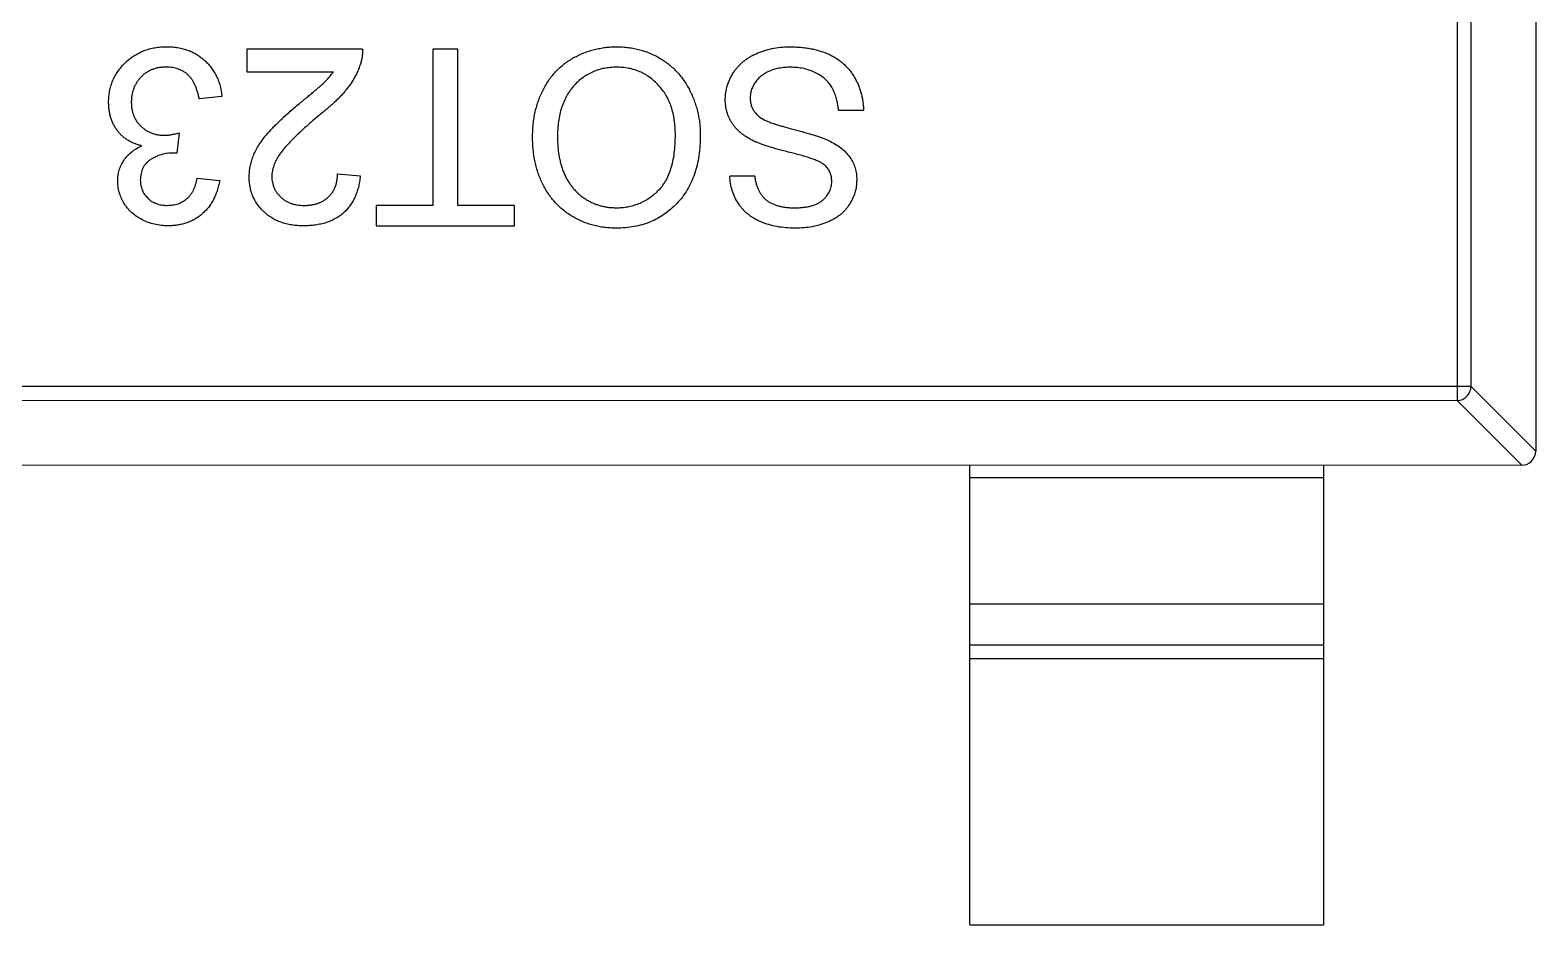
# Model space of a CAD drawing. Header units: millimetres. Extents: x 453.6 to 545.9, y 214.7 to 294.3.
# Drawn here: x 501.353 to 503.482, y 260.839 to 262.104 of the extents above; entities that cross this region are included whole.
import ezdxf

# ---------------------------------------------------------------- set-up
doc = ezdxf.new("R2010")
doc.units = ezdxf.units.MM
doc.header["$LTSCALE"] = 30.734
doc.layers.get('0').update_dxf_attribs({"linetype": 'CONTINUOUS'})

msp = doc.modelspace()

# ---------------------------------------------------------------- linework, layer by layer
at = {"linetype": 'Continuous'}
for p, q in [((503.4818, 263.1692), (503.4816, 261.5092)), ((503.3707, 263.0978), (503.3705, 261.5806)), ((503.3902, 261.6003), (503.3904, 263.0781)), ((501.823, 262.0777), (501.6595, 262.0777)), ((501.6595, 262.0777), (501.6595, 262.0456)), ((501.9576, 262.0776), (501.9223, 262.0777)), ((501.9223, 262.0777), (501.9223, 261.8565)), ((501.9576, 261.8565), (501.9576, 262.0776)), ((501.6595, 262.0456), (501.7818, 262.0456)), ((501.6242, 262.0104), (501.5922, 262.0072)), ((502.496, 261.991), (502.5313, 261.991)), ((501.5636, 261.9591), (501.5603, 261.9303)), ((501.5603, 261.9303), (501.5557, 261.9306)), ((501.589, 261.895), (501.621, 261.8918)), ((501.7877, 261.9014), (501.8197, 261.8982)), ((502.3774, 261.8981), (502.3422, 261.8981)), ((501.9223, 261.8565), (501.8422, 261.8565)), ((501.8422, 261.8565), (501.8422, 261.8277)), ((502.0377, 261.8565), (501.9576, 261.8565)), ((502.0377, 261.8276), (502.0377, 261.8565)), ((501.8422, 261.8277), (502.0377, 261.8276)), ((503.3902, 261.6003), (500.573, 261.6008)), ((503.3902, 261.6003), (503.4816, 261.5089)), ((500.5927, 261.5811), (503.3705, 261.5806)), ((503.4619, 261.4892), (503.3705, 261.5806)), ((500.5016, 261.4897), (503.4616, 261.4892)), ((502.6814, 260.8393), (502.6816, 261.4893)), ((503.1816, 261.4893), (503.1814, 260.8393)), ((503.1815, 261.4715), (502.6815, 261.4716)), ((502.6815, 261.2933), (503.1815, 261.2932)), ((502.6815, 261.2353), (503.1815, 261.2352)), ((503.1815, 261.2154), (502.6815, 261.2155)), ((502.6814, 260.8393), (503.1814, 260.8393))]:
    msp.add_line(p, q, dxfattribs=at)
msp.add_arc((503.4616, 261.5092), 0.02, 269.9899, 359.9899, dxfattribs=at)
for points, knots in [([(501.464, 262.0025), (501.464, 262.0052), (501.4642, 262.0105), (501.4653, 262.0183), (501.4672, 262.0257), (501.4697, 262.0329), (501.473, 262.0397), (501.4771, 262.0462), (501.4819, 262.0524), (501.4873, 262.0582), (501.4933, 262.0636), (501.4997, 262.0682), (501.5066, 262.0721), (501.5138, 262.0753), (501.5214, 262.0779), (501.5294, 262.0797), (501.5378, 262.0807), (501.5436, 262.0809), (501.5465, 262.0809)], [0, 0, 0, 0, 0.063503, 0.124805, 0.18492, 0.244376, 0.303775, 0.364133, 0.425376, 0.488388, 0.551743, 0.61386, 0.67564, 0.737737, 0.800417, 0.864658, 0.930985, 1, 1, 1, 1]), ([(501.5465, 262.0809), (501.5491, 262.0809), (501.5543, 262.0808), (501.5618, 262.0798), (501.5691, 262.0783), (501.576, 262.0761), (501.5825, 262.0734), (501.5887, 262.0699), (501.5946, 262.066), (501.6, 262.0614), (501.6051, 262.0563), (501.6096, 262.0508), (501.6134, 262.0449), (501.6168, 262.0388), (501.6196, 262.0322), (501.6217, 262.0252), (501.6233, 262.0179), (501.6239, 262.0129), (501.6242, 262.0104)], [0, 0, 0, 0, 0.067794, 0.133464, 0.196934, 0.258481, 0.319787, 0.380431, 0.44099, 0.502867, 0.564806, 0.625526, 0.685604, 0.746041, 0.807347, 0.869717, 0.93379, 1, 1, 1, 1]), ([(501.823, 262.0777), (501.823, 262.0758), (501.823, 262.072), (501.8223, 262.0663), (501.8213, 262.0608), (501.8202, 262.0572), (501.8196, 262.0554)], [0, 0, 0, 0, 0.252643, 0.50444, 0.750407, 1, 1, 1, 1]), ([(502.0633, 261.953), (502.0634, 261.9561), (502.0635, 261.9623), (502.0642, 261.9713), (502.0654, 261.9801), (502.067, 261.9887), (502.0692, 261.997), (502.0718, 262.0051), (502.0749, 262.0129), (502.0785, 262.0205), (502.0825, 262.0277), (502.0869, 262.0345), (502.0917, 262.0408), (502.0969, 262.0467), (502.1025, 262.0521), (502.1085, 262.0571), (502.1149, 262.0616), (502.1217, 262.0656), (502.1288, 262.0691), (502.1359, 262.0723), (502.1433, 262.0749), (502.1507, 262.0771), (502.1584, 262.0787), (502.1661, 262.08), (502.174, 262.0807), (502.1793, 262.0808), (502.1819, 262.0808)], [0, 0, 0, 0, 0.04756, 0.093962, 0.139112, 0.183626, 0.227457, 0.270703, 0.313611, 0.35626, 0.398366, 0.439557, 0.480045, 0.519888, 0.559658, 0.599421, 0.639208, 0.679668, 0.72002, 0.759859, 0.79956, 0.839199, 0.878956, 0.918794, 0.959083, 1, 1, 1, 1]), ([(502.1819, 262.0808), (502.1848, 262.0808), (502.1905, 262.0807), (502.1989, 262.0798), (502.2071, 262.0786), (502.2151, 262.0767), (502.2228, 262.0743), (502.2303, 262.0714), (502.2376, 262.068), (502.2446, 262.064), (502.2512, 262.0596), (502.2575, 262.0548), (502.2634, 262.0496), (502.2688, 262.0439), (502.2739, 262.038), (502.2784, 262.0316), (502.2827, 262.0249), (502.2864, 262.0178), (502.2897, 262.0104), (502.2926, 262.0029), (502.295, 261.9954), (502.297, 261.9877), (502.2986, 261.9799), (502.2997, 261.972), (502.3004, 261.964), (502.3005, 261.9586), (502.3005, 261.9559)], [0, 0, 0, 0, 0.044697, 0.088534, 0.131409, 0.173814, 0.215715, 0.257247, 0.298848, 0.340604, 0.382029, 0.42297, 0.463632, 0.504048, 0.544591, 0.584964, 0.626265, 0.667979, 0.709943, 0.751382, 0.792619, 0.833948, 0.875008, 0.916446, 0.957907, 1, 1, 1, 1]), ([(502.3358, 262.0066), (502.3359, 262.0099), (502.3362, 262.0164), (502.3384, 262.0259), (502.3419, 262.0352), (502.346, 262.0425), (502.3499, 262.0482), (502.3532, 262.0522), (502.3568, 262.0559), (502.3607, 262.0595), (502.3649, 262.0628), (502.3694, 262.0658), (502.3742, 262.0686), (502.381, 262.072), (502.3901, 262.0756), (502.4017, 262.0785), (502.4139, 262.0805), (502.4223, 262.0807), (502.4266, 262.0808)], [0, 0, 0, 0, 0.074816, 0.148535, 0.223872, 0.301297, 0.340894, 0.38034, 0.420127, 0.45995, 0.500831, 0.541907, 0.584439, 0.62808, 0.717267, 0.80786, 0.901925, 1, 1, 1, 1]), ([(502.4266, 262.0808), (502.4293, 262.0807), (502.4346, 262.0807), (502.4425, 262.0802), (502.45, 262.0794), (502.4572, 262.0782), (502.464, 262.0767), (502.4705, 262.0749), (502.4766, 262.0728), (502.4825, 262.0704), (502.4879, 262.0675), (502.4932, 262.0645), (502.498, 262.061), (502.5026, 262.0572), (502.5069, 262.0531), (502.5109, 262.0486), (502.5146, 262.0438), (502.5179, 262.0387), (502.5209, 262.0334), (502.5236, 262.0278), (502.5258, 262.0221), (502.5276, 262.0162), (502.5292, 262.0102), (502.5302, 262.0039), (502.531, 261.9975), (502.5312, 261.9932), (502.5313, 261.991)], [0, 0, 0, 0, 0.052493, 0.102825, 0.151397, 0.198033, 0.242876, 0.285999, 0.327849, 0.368395, 0.407852, 0.446838, 0.485166, 0.523341, 0.561602, 0.59992, 0.638496, 0.677791, 0.71729, 0.756605, 0.796068, 0.835886, 0.875714, 0.916263, 0.95776, 1, 1, 1, 1]), ([(501.5453, 262.0521), (501.5435, 262.0521), (501.5399, 262.052), (501.5348, 262.0512), (501.5298, 262.0502), (501.5252, 262.0486), (501.5208, 262.0466), (501.5168, 262.0441), (501.5129, 262.0412), (501.5095, 262.0378), (501.5063, 262.0341), (501.5035, 262.0302), (501.5012, 262.0261), (501.4993, 262.0217), (501.4979, 262.0172), (501.4968, 262.0124), (501.4961, 262.0074), (501.4961, 262.004), (501.496, 262.0023)], [0, 0, 0, 0, 0.069461, 0.135658, 0.19962, 0.261651, 0.322053, 0.38234, 0.443223, 0.50493, 0.56682, 0.6276, 0.687476, 0.747351, 0.808174, 0.870133, 0.933721, 1, 1, 1, 1]), ([(501.5922, 262.0072), (501.5918, 262.0091), (501.5909, 262.0128), (501.5893, 262.0182), (501.5877, 262.0231), (501.5856, 262.0276), (501.5836, 262.0318), (501.5812, 262.0354), (501.5786, 262.0387), (501.5759, 262.0416), (501.5728, 262.0441), (501.5696, 262.0462), (501.5662, 262.048), (501.5624, 262.0495), (501.5585, 262.0506), (501.5543, 262.0515), (501.5499, 262.052), (501.5469, 262.0521), (501.5453, 262.0521)], [0, 0, 0, 0, 0.082566, 0.15976, 0.233155, 0.301356, 0.365752, 0.426437, 0.484185, 0.539549, 0.593156, 0.647048, 0.701446, 0.757, 0.81384, 0.873058, 0.934963, 1, 1, 1, 1]), ([(501.7321, 261.9993), (501.7343, 262.001), (501.7384, 262.0044), (501.7444, 262.0094), (501.7497, 262.0139), (501.7545, 262.0178), (501.7587, 262.0214), (501.7623, 262.0245), (501.7653, 262.0272), (501.7698, 262.0313), (501.7755, 262.0372), (501.7798, 262.0429), (501.7818, 262.0456)], [0, 0, 0, 0, 0.1242, 0.23683, 0.339495, 0.431254, 0.511455, 0.581223, 0.640495, 0.688308, 0.850333, 1, 1, 1, 1]), ([(501.8196, 262.0554), (501.8186, 262.0525), (501.8164, 262.0465), (501.812, 262.0379), (501.8069, 262.0294), (501.8019, 262.0224), (501.7973, 262.0169), (501.7934, 262.0125), (501.7892, 262.0081), (501.7845, 262.0035), (501.7794, 261.9988), (501.774, 261.994), (501.7681, 261.9891), (501.7641, 261.9858), (501.762, 261.9842)], [0, 0, 0, 0, 0.100388, 0.204407, 0.310686, 0.422157, 0.480685, 0.543238, 0.6095, 0.679555, 0.753841, 0.831641, 0.913813, 1, 1, 1, 1]), ([(502.1821, 262.052), (502.1791, 262.0519), (502.1733, 262.0517), (502.1647, 262.0505), (502.1566, 262.0485), (502.1488, 262.0457), (502.1415, 262.0419), (502.1346, 262.0376), (502.1281, 262.0322), (502.122, 262.0262), (502.1165, 262.0194), (502.1116, 262.0119), (502.1077, 262.0036), (502.1042, 261.9948), (502.1017, 261.9852), (502.0999, 261.975), (502.0988, 261.9641), (502.0987, 261.9566), (502.0986, 261.9528)], [0, 0, 0, 0, 0.061055, 0.119545, 0.176806, 0.232956, 0.288583, 0.344667, 0.401662, 0.46054, 0.520477, 0.581213, 0.643431, 0.707961, 0.775371, 0.846414, 0.921152, 1, 1, 1, 1]), ([(502.2653, 261.9563), (502.2652, 261.9599), (502.2651, 261.9669), (502.2639, 261.9772), (502.2621, 261.9869), (502.2596, 261.996), (502.2562, 262.0045), (502.2521, 262.0124), (502.2473, 262.0197), (502.2417, 262.0264), (502.2356, 262.0324), (502.2291, 262.0377), (502.2222, 262.0421), (502.2149, 262.0457), (502.2072, 262.0485), (502.1992, 262.0505), (502.1908, 262.0517), (502.185, 262.0519), (502.1821, 262.052)], [0, 0, 0, 0, 0.075964, 0.148125, 0.217201, 0.2833, 0.347202, 0.4093, 0.470426, 0.531588, 0.591739, 0.650258, 0.707303, 0.764208, 0.821148, 0.879119, 0.938423, 1, 1, 1, 1]), ([(502.4281, 262.0519), (502.4253, 262.0519), (502.4198, 262.0518), (502.4118, 262.0505), (502.4043, 262.0488), (502.3974, 262.0462), (502.3912, 262.043), (502.3857, 262.0391), (502.3811, 262.0348), (502.3775, 262.0298), (502.3746, 262.0246), (502.3725, 262.0193), (502.3713, 262.0138), (502.3711, 262.0101), (502.371, 262.0083)], [0, 0, 0, 0, 0.105584, 0.205868, 0.300947, 0.393002, 0.480949, 0.562874, 0.641461, 0.717742, 0.791772, 0.862716, 0.931777, 1, 1, 1, 1]), ([(502.496, 261.991), (502.4956, 261.9942), (502.4949, 262.0003), (502.4928, 262.0089), (502.4901, 262.0166), (502.4868, 262.0236), (502.4824, 262.0297), (502.4771, 262.0353), (502.4707, 262.0401), (502.4634, 262.0443), (502.4553, 262.0477), (502.4467, 262.0502), (502.4376, 262.0516), (502.4313, 262.0518), (502.4281, 262.0519)], [0, 0, 0, 0, 0.093796, 0.180188, 0.260363, 0.334847, 0.407093, 0.481448, 0.559271, 0.64227, 0.728586, 0.815978, 0.906035, 1, 1, 1, 1]), ([(501.5109, 261.9409), (501.5091, 261.9413), (501.5056, 261.9422), (501.5005, 261.944), (501.4958, 261.9462), (501.4913, 261.9486), (501.4871, 261.9515), (501.4832, 261.9547), (501.4797, 261.9582), (501.4764, 261.9621), (501.4735, 261.9662), (501.471, 261.9707), (501.4688, 261.9754), (501.467, 261.9803), (501.4657, 261.9855), (501.4647, 261.991), (501.4641, 261.9967), (501.464, 262.0005), (501.464, 262.0025)], [0, 0, 0, 0, 0.065828, 0.128938, 0.190858, 0.251186, 0.310974, 0.37005, 0.429672, 0.489507, 0.549975, 0.610075, 0.670915, 0.732909, 0.796711, 0.861825, 0.929892, 1, 1, 1, 1]), ([(501.496, 262.0023), (501.4961, 262.0006), (501.4961, 261.9974), (501.4968, 261.9926), (501.4978, 261.9881), (501.4993, 261.9838), (501.5011, 261.9797), (501.5034, 261.9758), (501.5061, 261.9722), (501.5092, 261.9689), (501.5126, 261.9657), (501.5163, 261.9631), (501.5201, 261.9608), (501.5243, 261.959), (501.5286, 261.9575), (501.5332, 261.9564), (501.538, 261.9558), (501.5412, 261.9558), (501.5429, 261.9557)], [0, 0, 0, 0, 0.067051, 0.13118, 0.193722, 0.254499, 0.314763, 0.375117, 0.436023, 0.498297, 0.560571, 0.621619, 0.681973, 0.742853, 0.804272, 0.867473, 0.932273, 1, 1, 1, 1]), ([(502.3791, 261.9462), (502.3773, 261.947), (502.3738, 261.9486), (502.3688, 261.9514), (502.3642, 261.9543), (502.3599, 261.9573), (502.356, 261.9606), (502.3524, 261.964), (502.3492, 261.9676), (502.3464, 261.9714), (502.3439, 261.9753), (502.3417, 261.9793), (502.3399, 261.9835), (502.3383, 261.9878), (502.3372, 261.9923), (502.3364, 261.997), (502.3359, 262.0017), (502.3358, 262.005), (502.3358, 262.0066)], [0, 0, 0, 0, 0.074931, 0.147078, 0.216364, 0.282503, 0.346688, 0.408836, 0.469262, 0.528432, 0.587001, 0.644416, 0.702189, 0.759767, 0.81849, 0.877633, 0.93802, 1, 1, 1, 1]), ([(502.371, 262.0083), (502.3711, 262.0065), (502.3713, 262.003), (502.3724, 261.9978), (502.3744, 261.9931), (502.3771, 261.9887), (502.3807, 261.9846), (502.3854, 261.9808), (502.3911, 261.9774), (502.3954, 261.9755), (502.3977, 261.9746)], [0, 0, 0, 0, 0.117768, 0.230176, 0.339843, 0.450625, 0.566943, 0.696021, 0.839438, 1, 1, 1, 1]), ([(501.6627, 261.8967), (501.6628, 261.8992), (501.6629, 261.9041), (501.664, 261.9115), (501.6658, 261.9189), (501.6683, 261.9262), (501.6716, 261.9336), (501.6758, 261.9411), (501.681, 261.9487), (501.6861, 261.9553), (501.6908, 261.9607), (501.6949, 261.9652), (501.6997, 261.97), (501.705, 261.9753), (501.7109, 261.9807), (501.7174, 261.9867), (501.7246, 261.9929), (501.7295, 261.9971), (501.7321, 261.9993)], [0, 0, 0, 0, 0.057945, 0.116018, 0.174826, 0.234683, 0.296827, 0.364061, 0.436192, 0.51426, 0.556976, 0.604856, 0.657675, 0.715751, 0.77884, 0.847501, 0.921228, 1, 1, 1, 1]), ([(501.762, 261.9842), (501.7587, 261.9815), (501.7525, 261.9763), (501.7438, 261.9685), (501.7358, 261.9613), (501.7287, 261.9546), (501.7224, 261.9483), (501.717, 261.9426), (501.7123, 261.9373), (501.7084, 261.9324), (501.7051, 261.9278), (501.7023, 261.9233), (501.7, 261.9188), (501.6981, 261.9144), (501.6966, 261.91), (501.6955, 261.9056), (501.6948, 261.9013), (501.6948, 261.8984), (501.6947, 261.897)], [0, 0, 0, 0, 0.11141, 0.214526, 0.309417, 0.396087, 0.474284, 0.544374, 0.60642, 0.660582, 0.709794, 0.756451, 0.800767, 0.843168, 0.884295, 0.923885, 0.962359, 1, 1, 1, 1]), ([(501.5429, 261.9557), (501.5444, 261.9558), (501.5475, 261.9558), (501.5524, 261.9566), (501.5579, 261.9576), (501.5617, 261.9586), (501.5636, 261.9591)], [0, 0, 0, 0, 0.209403, 0.444401, 0.708272, 1, 1, 1, 1]), ([(502.3977, 261.9746), (502.3986, 261.9742), (502.4005, 261.9734), (502.404, 261.9723), (502.408, 261.9709), (502.4128, 261.9695), (502.4183, 261.9679), (502.4245, 261.9662), (502.4313, 261.9644), (502.4387, 261.9624), (502.4462, 261.9604), (502.4533, 261.9584), (502.4599, 261.9564), (502.4659, 261.9545), (502.4714, 261.9525), (502.4763, 261.9506), (502.4808, 261.9488), (502.4835, 261.9475), (502.4848, 261.9468)], [0, 0, 0, 0, 0.0312, 0.070487, 0.117215, 0.171576, 0.234122, 0.303963, 0.382156, 0.467646, 0.554335, 0.635074, 0.710037, 0.779092, 0.842966, 0.901001, 0.953246, 1, 1, 1, 1]), ([(501.4768, 261.8913), (501.4769, 261.8939), (501.4771, 261.899), (501.4787, 261.9065), (501.4815, 261.9136), (501.4853, 261.9203), (501.4901, 261.9265), (501.4961, 261.9321), (501.503, 261.937), (501.5082, 261.9395), (501.5109, 261.9409)], [0, 0, 0, 0, 0.121951, 0.240787, 0.35855, 0.479066, 0.601519, 0.727551, 0.859932, 1, 1, 1, 1]), ([(502.1818, 261.8244), (502.1789, 261.8245), (502.1733, 261.8245), (502.165, 261.8253), (502.157, 261.8266), (502.1491, 261.8284), (502.1415, 261.8307), (502.134, 261.8335), (502.1268, 261.8369), (502.1198, 261.8408), (502.1131, 261.845), (502.1068, 261.8498), (502.101, 261.8549), (502.0954, 261.8604), (502.0904, 261.8664), (502.0857, 261.8727), (502.0815, 261.8794), (502.0777, 261.8866), (502.0743, 261.894), (502.0714, 261.9017), (502.0689, 261.9097), (502.0668, 261.9179), (502.0653, 261.9263), (502.0641, 261.935), (502.0635, 261.9439), (502.0634, 261.95), (502.0633, 261.953)], [0, 0, 0, 0, 0.043099, 0.085587, 0.126908, 0.167967, 0.20845, 0.249025, 0.289281, 0.33001, 0.370598, 0.410466, 0.450033, 0.489688, 0.529116, 0.569037, 0.609703, 0.650759, 0.692509, 0.734219, 0.776707, 0.819552, 0.863351, 0.907839, 0.953334, 1, 1, 1, 1]), ([(502.0986, 261.9528), (502.0986, 261.9503), (502.0987, 261.9454), (502.0992, 261.9383), (502.0999, 261.9314), (502.101, 261.9247), (502.1025, 261.9182), (502.1042, 261.912), (502.1062, 261.9061), (502.1086, 261.9003), (502.1112, 261.8949), (502.1142, 261.8898), (502.1174, 261.885), (502.1209, 261.8804), (502.1248, 261.8763), (502.1289, 261.8724), (502.1334, 261.8688), (502.1381, 261.8656), (502.1429, 261.8627), (502.148, 261.8602), (502.1532, 261.858), (502.1586, 261.8563), (502.1641, 261.8549), (502.1698, 261.8539), (502.1756, 261.8534), (502.1796, 261.8533), (502.1816, 261.8532)], [0, 0, 0, 0, 0.050852, 0.099752, 0.147438, 0.194086, 0.239171, 0.28334, 0.326577, 0.368936, 0.410572, 0.451051, 0.490877, 0.530044, 0.568937, 0.607578, 0.64642, 0.685679, 0.724799, 0.763513, 0.802173, 0.84074, 0.879649, 0.919071, 0.959098, 1, 1, 1, 1]), ([(502.1816, 261.8532), (502.1844, 261.8533), (502.1899, 261.8534), (502.1981, 261.8546), (502.2059, 261.8565), (502.2135, 261.859), (502.2208, 261.8624), (502.2277, 261.8665), (502.2344, 261.8713), (502.2407, 261.8769), (502.2466, 261.8833), (502.2516, 261.8909), (502.2558, 261.8994), (502.2593, 261.9088), (502.262, 261.9193), (502.2639, 261.9308), (502.265, 261.9432), (502.2652, 261.9518), (502.2653, 261.9563)], [0, 0, 0, 0, 0.055943, 0.110382, 0.164048, 0.216759, 0.269601, 0.323009, 0.377581, 0.433449, 0.490922, 0.550625, 0.613117, 0.679861, 0.751358, 0.828261, 0.910795, 1, 1, 1, 1]), ([(502.3005, 261.9559), (502.3004, 261.9509), (502.3003, 261.9411), (502.2987, 261.9269), (502.2961, 261.9135), (502.2924, 261.901), (502.2878, 261.8893), (502.2821, 261.8783), (502.2753, 261.8683), (502.2675, 261.8592), (502.2589, 261.8511), (502.2497, 261.8439), (502.2399, 261.8378), (502.2294, 261.8329), (502.2183, 261.8291), (502.2067, 261.8264), (502.1944, 261.8247), (502.186, 261.8245), (502.1818, 261.8244)], [0, 0, 0, 0, 0.075226, 0.146575, 0.2145, 0.27953, 0.342403, 0.403496, 0.463762, 0.523864, 0.583252, 0.641302, 0.698898, 0.756295, 0.814628, 0.874325, 0.935783, 1, 1, 1, 1]), ([(502.4774, 261.9126), (502.4766, 261.9133), (502.4747, 261.915), (502.4711, 261.9171), (502.4667, 261.9193), (502.4613, 261.9215), (502.4551, 261.9237), (502.4481, 261.9259), (502.4401, 261.9282), (502.4315, 261.9303), (502.4228, 261.9325), (502.4146, 261.9347), (502.407, 261.9367), (502.4001, 261.9387), (502.3939, 261.9406), (502.3884, 261.9426), (502.3835, 261.9443), (502.3805, 261.9456), (502.3791, 261.9462)], [0, 0, 0, 0, 0.032743, 0.07241, 0.119611, 0.174673, 0.237345, 0.308352, 0.38763, 0.474784, 0.563332, 0.645136, 0.720203, 0.789134, 0.851497, 0.907331, 0.956969, 1, 1, 1, 1]), ([(502.4848, 261.9468), (502.4877, 261.9453), (502.4934, 261.9422), (502.501, 261.9367), (502.5075, 261.9306), (502.5127, 261.9239), (502.5168, 261.9168), (502.5195, 261.9091), (502.5214, 261.9011), (502.5216, 261.8956), (502.5217, 261.8928)], [0, 0, 0, 0, 0.144805, 0.279512, 0.406394, 0.527502, 0.645393, 0.761885, 0.878942, 1, 1, 1, 1]), ([(501.5557, 261.9306), (501.5528, 261.9305), (501.547, 261.9303), (501.5386, 261.9285), (501.5306, 261.9256), (501.5244, 261.9221), (501.5198, 261.9189), (501.5169, 261.916), (501.5143, 261.9129), (501.5124, 261.9093), (501.5107, 261.9055), (501.5097, 261.9014), (501.5089, 261.897), (501.5089, 261.8939), (501.5088, 261.8923)], [0, 0, 0, 0, 0.129789, 0.254605, 0.378435, 0.50292, 0.565018, 0.624848, 0.683448, 0.742765, 0.802757, 0.86522, 0.930779, 1, 1, 1, 1]), ([(501.5469, 261.8566), (501.5496, 261.8567), (501.5548, 261.8569), (501.5622, 261.8587), (501.5689, 261.8618), (501.5739, 261.8653), (501.5774, 261.8687), (501.5798, 261.8716), (501.582, 261.8747), (501.5839, 261.8782), (501.5855, 261.882), (501.587, 261.886), (501.5881, 261.8904), (501.5887, 261.8935), (501.589, 261.895)], [0, 0, 0, 0, 0.127797, 0.246795, 0.362284, 0.477652, 0.536237, 0.59559, 0.656344, 0.719085, 0.784349, 0.852876, 0.924551, 1, 1, 1, 1]), ([(501.7396, 261.8277), (501.7367, 261.8277), (501.7311, 261.8278), (501.7229, 261.8288), (501.7151, 261.8304), (501.7078, 261.8325), (501.701, 261.8353), (501.6946, 261.8387), (501.6887, 261.8428), (501.6834, 261.8474), (501.6785, 261.8525), (501.6743, 261.8579), (501.6707, 261.8637), (501.6677, 261.8697), (501.6655, 261.876), (501.6639, 261.8827), (501.6628, 261.8896), (501.6627, 261.8943), (501.6627, 261.8967)], [0, 0, 0, 0, 0.074712, 0.145539, 0.213339, 0.278615, 0.342094, 0.40389, 0.465063, 0.526577, 0.587328, 0.64638, 0.704345, 0.761672, 0.819418, 0.878039, 0.937796, 1, 1, 1, 1]), ([(501.6947, 261.897), (501.6948, 261.8956), (501.6948, 261.8928), (501.6955, 261.8888), (501.6964, 261.8849), (501.6978, 261.8813), (501.6996, 261.8777), (501.7018, 261.8744), (501.7044, 261.8712), (501.7073, 261.8682), (501.7105, 261.8654), (501.7141, 261.8631), (501.7179, 261.861), (501.7219, 261.8593), (501.7262, 261.8581), (501.7307, 261.8572), (501.7354, 261.8566), (501.7386, 261.8566), (501.7403, 261.8565)], [0, 0, 0, 0, 0.061762, 0.121174, 0.179421, 0.236843, 0.294322, 0.353191, 0.412721, 0.474522, 0.537057, 0.599591, 0.662367, 0.725246, 0.790316, 0.857724, 0.927232, 1, 1, 1, 1]), ([(501.8197, 261.8982), (501.8194, 261.8954), (501.8188, 261.89), (501.8172, 261.8821), (501.8149, 261.8748), (501.8123, 261.8679), (501.8089, 261.8616), (501.8051, 261.8557), (501.8007, 261.8504), (501.7958, 261.8456), (501.7903, 261.8414), (501.7844, 261.8377), (501.778, 261.8346), (501.7712, 261.832), (501.7639, 261.8301), (501.7562, 261.8287), (501.748, 261.8279), (501.7425, 261.8277), (501.7396, 261.8277)], [0, 0, 0, 0, 0.070675, 0.137493, 0.201473, 0.262869, 0.32255, 0.380737, 0.43822, 0.495487, 0.553484, 0.611346, 0.670644, 0.731587, 0.794183, 0.859445, 0.928208, 1, 1, 1, 1]), ([(501.7403, 261.8565), (501.742, 261.8566), (501.7454, 261.8566), (501.7504, 261.8572), (501.7551, 261.8581), (501.7596, 261.8594), (501.7638, 261.8611), (501.7677, 261.8632), (501.7714, 261.8656), (501.7747, 261.8684), (501.7777, 261.8715), (501.7804, 261.8749), (501.7826, 261.8786), (501.7844, 261.8826), (501.7859, 261.8869), (501.7869, 261.8915), (501.7875, 261.8964), (501.7876, 261.8997), (501.7877, 261.9014)], [0, 0, 0, 0, 0.070696, 0.138358, 0.20337, 0.2657, 0.327256, 0.386512, 0.445858, 0.505173, 0.56378, 0.622343, 0.680824, 0.739795, 0.800801, 0.864239, 0.930631, 1, 1, 1, 1]), ([(502.4349, 261.8244), (502.4304, 261.8245), (502.4218, 261.8247), (502.4092, 261.8263), (502.3974, 261.8291), (502.3883, 261.8323), (502.3814, 261.8355), (502.3766, 261.838), (502.3721, 261.8409), (502.368, 261.8441), (502.364, 261.8474), (502.3605, 261.8511), (502.3572, 261.855), (502.3533, 261.8606), (502.3491, 261.868), (502.3454, 261.8775), (502.3429, 261.8876), (502.3424, 261.8946), (502.3422, 261.8981)], [0, 0, 0, 0, 0.100475, 0.195644, 0.286083, 0.372983, 0.415026, 0.456052, 0.495939, 0.535566, 0.574087, 0.612519, 0.651081, 0.689513, 0.766237, 0.84235, 0.919974, 1, 1, 1, 1]), ([(502.3774, 261.8981), (502.3777, 261.8963), (502.3781, 261.8928), (502.3792, 261.8877), (502.3807, 261.883), (502.3825, 261.8786), (502.3846, 261.8746), (502.3872, 261.8709), (502.3901, 261.8675), (502.3933, 261.8645), (502.3969, 261.8618), (502.401, 261.8595), (502.4054, 261.8576), (502.4102, 261.856), (502.4155, 261.8547), (502.4211, 261.8538), (502.4272, 261.8533), (502.4313, 261.8532), (502.4335, 261.8532)], [0, 0, 0, 0, 0.067155, 0.131403, 0.192732, 0.251253, 0.307704, 0.362699, 0.417778, 0.472304, 0.527873, 0.58523, 0.645057, 0.707952, 0.774434, 0.84494, 0.920404, 1, 1, 1, 1]), ([(502.4864, 261.8905), (502.4863, 261.8927), (502.4861, 261.8968), (502.4843, 261.9028), (502.4816, 261.9082), (502.4788, 261.9111), (502.4774, 261.9126)], [0, 0, 0, 0, 0.262741, 0.509957, 0.753327, 1, 1, 1, 1]), ([(501.5479, 261.8277), (501.5446, 261.8278), (501.5382, 261.828), (501.5288, 261.8297), (501.5198, 261.8324), (501.5113, 261.8362), (501.5034, 261.8408), (501.4964, 261.8463), (501.4904, 261.8526), (501.4855, 261.8596), (501.4817, 261.8672), (501.4788, 261.875), (501.4771, 261.8831), (501.4769, 261.8885), (501.4768, 261.8913)], [0, 0, 0, 0, 0.092054, 0.181008, 0.26913, 0.357137, 0.443549, 0.526433, 0.607453, 0.688385, 0.767854, 0.845531, 0.922529, 1, 1, 1, 1]), ([(501.5088, 261.8923), (501.5089, 261.8911), (501.5089, 261.8886), (501.5094, 261.8849), (501.5103, 261.8815), (501.5114, 261.8782), (501.5129, 261.8751), (501.5148, 261.8721), (501.517, 261.8693), (501.5195, 261.8667), (501.5222, 261.8643), (501.5252, 261.8622), (501.5283, 261.8604), (501.5317, 261.8591), (501.5352, 261.8579), (501.5389, 261.8572), (501.5428, 261.8566), (501.5455, 261.8566), (501.5469, 261.8566)], [0, 0, 0, 0, 0.065093, 0.127304, 0.188122, 0.247131, 0.306077, 0.365678, 0.426103, 0.487841, 0.550317, 0.611805, 0.672737, 0.734883, 0.79768, 0.862475, 0.929775, 1, 1, 1, 1]), ([(501.621, 261.8918), (501.6205, 261.8893), (501.6195, 261.8845), (501.6175, 261.8774), (501.6151, 261.8709), (501.6121, 261.8647), (501.6089, 261.859), (501.6051, 261.8537), (501.6009, 261.8488), (501.5962, 261.8444), (501.5912, 261.8405), (501.5859, 261.837), (501.5803, 261.8342), (501.5744, 261.8318), (501.5682, 261.8299), (501.5617, 261.8287), (501.5549, 261.8278), (501.5502, 261.8278), (501.5479, 261.8277)], [0, 0, 0, 0, 0.071036, 0.139343, 0.204958, 0.268332, 0.330129, 0.390664, 0.450861, 0.510587, 0.570374, 0.629455, 0.687994, 0.747581, 0.807839, 0.870034, 0.93381, 1, 1, 1, 1]), ([(502.4335, 261.8532), (502.4357, 261.8532), (502.44, 261.8533), (502.4462, 261.8538), (502.452, 261.8546), (502.4573, 261.8558), (502.4621, 261.8574), (502.4665, 261.8592), (502.4704, 261.8615), (502.4738, 261.8641), (502.4767, 261.8669), (502.4793, 261.8699), (502.4815, 261.8729), (502.4833, 261.8762), (502.4847, 261.8795), (502.4856, 261.8831), (502.4863, 261.8867), (502.4864, 261.8892), (502.4864, 261.8905)], [0, 0, 0, 0, 0.091511, 0.177143, 0.257108, 0.331198, 0.400592, 0.465625, 0.526973, 0.585443, 0.641399, 0.695044, 0.746782, 0.796959, 0.847545, 0.897439, 0.947649, 1, 1, 1, 1]), ([(502.5217, 261.8928), (502.5215, 261.8897), (502.5213, 261.8835), (502.5192, 261.8745), (502.5159, 261.8658), (502.512, 261.8589), (502.5083, 261.8537), (502.5052, 261.8499), (502.5018, 261.8464), (502.4981, 261.8432), (502.494, 261.8402), (502.4897, 261.8374), (502.485, 261.835), (502.4784, 261.832), (502.4696, 261.8289), (502.4585, 261.8262), (502.4469, 261.8247), (502.4389, 261.8245), (502.4349, 261.8244)], [0, 0, 0, 0, 0.074995, 0.149165, 0.223664, 0.300412, 0.33957, 0.378921, 0.418096, 0.45823, 0.498427, 0.539708, 0.582216, 0.625824, 0.715481, 0.807384, 0.901634, 1, 1, 1, 1]), ([(503.3705, 261.5806), (503.373, 261.5807), (503.3781, 261.5819), (503.3845, 261.5863), (503.3889, 261.5927), (503.3901, 261.5978), (503.3902, 261.6003)], [0, 0, 0, 0, 0.249032, 0.5, 0.750968, 1, 1, 1, 1])]:
    msp.add_open_spline(points, degree=3, knots=knots, dxfattribs=at)

doc.saveas('drawing.dxf')
